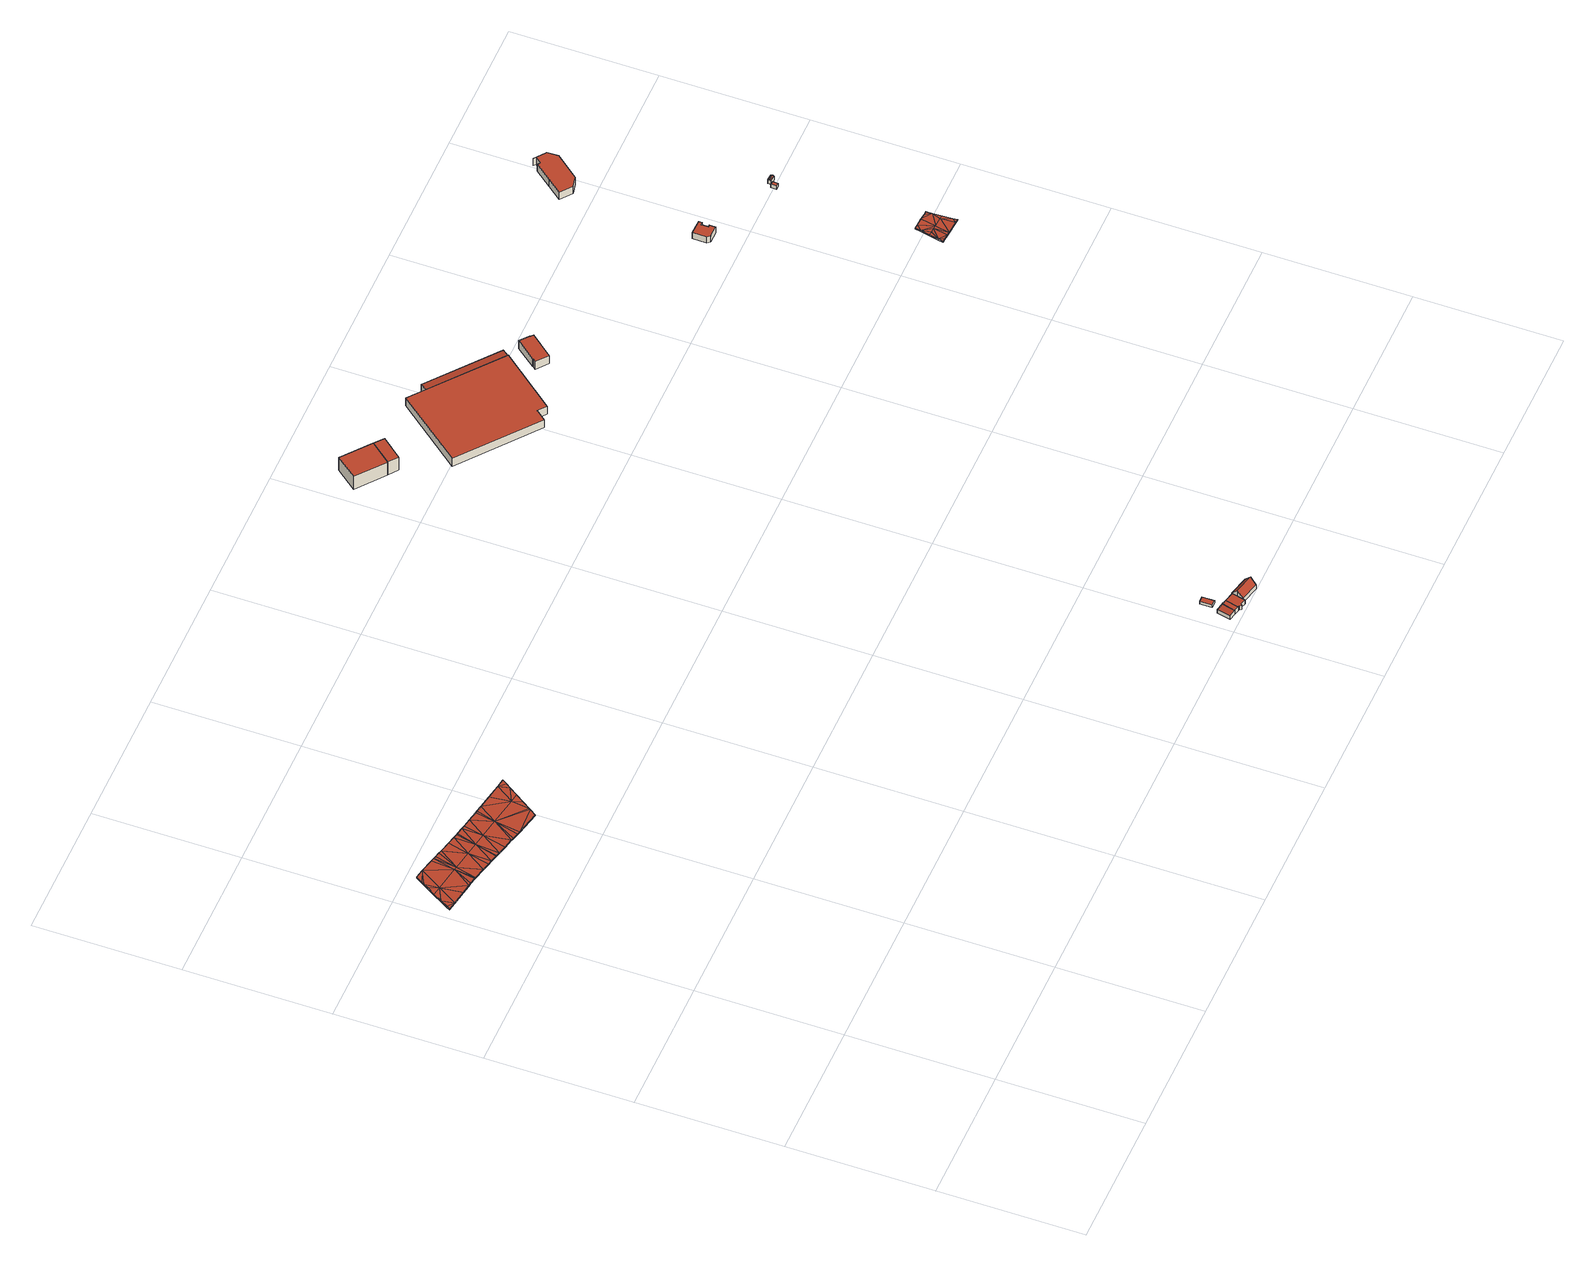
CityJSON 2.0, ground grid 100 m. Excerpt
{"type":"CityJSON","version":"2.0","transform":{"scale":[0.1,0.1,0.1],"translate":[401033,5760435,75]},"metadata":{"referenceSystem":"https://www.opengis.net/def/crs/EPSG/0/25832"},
"CityObjects":{
"building1":{"type":"Building","attributes":{"Geometrietyp2DReferenz":"3000","Gemeindeschluessel":"05515000","function":"53001_1800","roofType":"9999","measuredHeight":1},"geometry":[{"type":"Solid","lod":"2","boundaries":[[[[0,1,2]],[[1,3,2]],[[4,5,0]],[[5,1,0]],[[6,7,4]],[[7,5,4]],[[8,9,6]],[[9,7,6]],[[10,11,8]],[[11,9,8]],[[12,13,10]],[[13,11,10]],[[14,15,12]],[[15,13,12]],[[16,17,14]],[[17,15,14]],[[18,19,16]],[[19,17,16]],[[20,21,18]],[[21,19,18]],[[22,23,20]],[[23,21,20]],[[24,25,22]],[[25,23,22]],[[26,27,24]],[[27,25,24]],[[28,29,26]],[[29,27,26]],[[30,31,28]],[[31,29,28]],[[32,33,30]],[[33,31,30]],[[34,35,32]],[[35,33,32]],[[36,37,34]],[[37,35,34]],[[38,39,36]],[[39,37,36]],[[40,41,38]],[[41,39,38]],[[42,43,40]],[[43,41,40]],[[44,45,42]],[[45,43,42]],[[46,47,44]],[[47,45,44]],[[48,49,46]],[[49,47,46]],[[50,51,48]],[[51,49,48]],[[52,53,50]],[[53,51,50]],[[54,55,52]],[[55,53,52]],[[56,57,54]],[[57,55,54]],[[58,59,60]],[[60,61,56]],[[61,57,56]],[[59,61,60]],[[62,63,58]],[[63,59,58]],[[64,65,62]],[[65,63,62]],[[66,67,64]],[[67,65,64]],[[68,69,66]],[[69,67,66]],[[70,71,68]],[[71,69,68]],[[72,73,70]],[[73,71,70]],[[74,75,72]],[[75,73,72]],[[76,77,74]],[[77,75,74]],[[78,79,76]],[[79,77,76]],[[80,81,78]],[[81,79,78]],[[82,83,80]],[[83,81,80]],[[84,85,82]],[[85,83,82]],[[86,87,84]],[[87,85,84]],[[88,89,86]],[[89,87,86]],[[90,91,88]],[[91,89,88]],[[92,93,90]],[[93,91,90]],[[94,95,92]],[[95,93,92]],[[96,97,94]],[[97,95,94]],[[98,99,96]],[[99,97,96]],[[100,101,98]],[[101,99,98]],[[102,103,100]],[[103,101,100]],[[104,105,106]],[[106,105,102]],[[105,103,102]],[[107,104,106]],[[2,3,107]],[[3,104,107]],[[1,108,3]],[[11,13,9]],[[15,109,13]],[[13,109,7]],[[7,109,5]],[[5,109,108]],[[5,108,1]],[[7,9,13]],[[21,110,19]],[[19,110,109]],[[19,109,17]],[[17,109,15]],[[25,111,23]],[[23,111,110]],[[23,110,21]],[[31,112,29]],[[25,27,111]],[[29,112,111]],[[29,111,27]],[[35,113,33]],[[33,113,112]],[[33,112,31]],[[39,114,37]],[[37,114,113]],[[37,113,35]],[[49,51,47]],[[47,51,53]],[[47,53,115]],[[47,115,45]],[[39,41,114]],[[45,115,43]],[[43,115,114]],[[43,114,41]],[[55,115,53]],[[108,104,3]],[[97,99,95]],[[91,93,109]],[[109,93,95]],[[109,95,108]],[[108,95,99]],[[108,99,101]],[[87,89,110]],[[108,101,104]],[[104,101,105]],[[105,101,103]],[[109,110,89]],[[109,89,91]],[[81,83,111]],[[111,83,85]],[[111,85,110]],[[110,85,87]],[[81,111,79]],[[112,77,79]],[[112,79,111]],[[113,71,73]],[[113,73,75]],[[113,75,112]],[[112,75,77]],[[114,69,113]],[[113,69,71]],[[63,65,59]],[[115,57,61]],[[115,61,65]],[[65,61,59]],[[115,65,114]],[[114,65,67]],[[114,67,69]],[[115,55,57]],[[0,2,116]],[[10,8,12]],[[14,12,117]],[[12,6,117]],[[6,4,117]],[[4,116,117]],[[4,0,116]],[[6,12,8]],[[20,18,118]],[[18,117,118]],[[18,16,117]],[[16,14,117]],[[24,22,119]],[[22,118,119]],[[22,20,118]],[[30,28,120]],[[24,119,26]],[[28,119,120]],[[28,26,119]],[[34,32,121]],[[32,120,121]],[[32,30,120]],[[38,36,122]],[[36,121,122]],[[36,34,121]],[[48,46,50]],[[46,52,50]],[[46,123,52]],[[46,44,123]],[[38,122,40]],[[44,42,123]],[[42,122,123]],[[42,40,122]],[[54,52,123]],[[116,2,107]],[[96,94,98]],[[90,117,92]],[[117,94,92]],[[117,116,94]],[[116,98,94]],[[116,100,98]],[[116,107,100]],[[107,106,100]],[[106,102,100]],[[86,118,88]],[[117,88,118]],[[117,90,88]],[[80,119,82]],[[119,84,82]],[[119,118,84]],[[118,86,84]],[[80,78,119]],[[120,78,76]],[[120,119,78]],[[121,72,70]],[[121,74,72]],[[121,120,74]],[[120,76,74]],[[122,121,68]],[[121,70,68]],[[62,58,64]],[[123,60,56]],[[123,64,60]],[[64,58,60]],[[123,122,64]],[[122,66,64]],[[122,68,66]],[[123,56,54]]]],"semantics":{"surfaces":[{"type":"WallSurface"},{"type":"GroundSurface"},{"type":"RoofSurface"}],"values":[[0,0,0,0,0,0,0,0,0,0,0,0,0,0,0,0,0,0,0,0,0,0,0,0,0,0,0,0,0,0,0,0,0,0,0,0,0,0,0,0,0,0,0,0,0,0,0,0,0,0,0,0,0,0,0,0,0,0,0,0,0,0,0,0,0,0,0,0,0,0,0,0,0,0,0,0,0,0,0,0,0,0,0,0,0,0,0,0,0,0,0,0,0,0,0,0,0,0,0,0,0,0,0,0,0,0,0,0,1,1,1,1,1,1,1,1,1,1,1,1,1,1,1,1,1,1,1,1,1,1,1,1,1,1,1,1,1,1,1,1,1,1,1,1,1,1,1,1,1,1,1,1,1,1,1,1,1,1,1,1,1,1,1,1,1,1,1,1,1,1,1,1,1,1,1,1,2,2,2,2,2,2,2,2,2,2,2,2,2,2,2,2,2,2,2,2,2,2,2,2,2,2,2,2,2,2,2,2,2,2,2,2,2,2,2,2,2,2,2,2,2,2,2,2,2,2,2,2,2,2,2,2,2,2,2,2,2,2,2,2,2,2,2,2]]}}]},
"building2":{"type":"Building","attributes":{"Gemeindeschluessel":"05515000","Geometrietyp2DReferenz":"3000","function":"31001_2460","roofType":"2100","measuredHeight":3.41},"geometry":[{"type":"Solid","lod":"2","boundaries":[[[[124,125,126,127]],[[128,129,125,124]],[[130,131,129,128]],[[127,126,131,130]],[[128,124,127,130]],[[125,129,131,126]]]],"semantics":{"surfaces":[{"type":"WallSurface"},{"type":"RoofSurface"},{"type":"GroundSurface"}],"values":[[0,0,0,0,1,2]]}}]},
"building3":{"type":"Building","attributes":{"Gemeindeschluessel":"05515000","Geometrietyp2DReferenz":"3000","function":"31001_2460","roofType":"1000","measuredHeight":3.62},"geometry":[{"type":"Solid","lod":"2","boundaries":[[[[132,126,133,134]],[[135,131,126,132]],[[136,137,131,135]],[[134,133,137,136]],[[135,132,134,136]],[[126,131,137,133]]]],"semantics":{"surfaces":[{"type":"WallSurface"},{"type":"RoofSurface"},{"type":"GroundSurface"}],"values":[[0,0,0,0,1,2]]}}]},
"building4":{"type":"Building","attributes":{"Gemeindeschluessel":"05515000","Geometrietyp2DReferenz":"3000","function":"31001_1310","roofType":"1000","measuredHeight":2.44},"geometry":[{"type":"Solid","lod":"2","boundaries":[[[[138,139,140,141]],[[142,143,139,138]],[[144,145,143,142]],[[141,140,145,144]],[[142,138,141,144]],[[139,143,145,140]]]],"semantics":{"surfaces":[{"type":"WallSurface"},{"type":"RoofSurface"},{"type":"GroundSurface"}],"values":[[0,0,0,0,1,2]]}}]},
"building5":{"type":"Building","attributes":{"Gemeindeschluessel":"05515000","Geometrietyp2DReferenz":"3000","function":"31001_1000","roofType":"1000","measuredHeight":3.62},"geometry":[{"type":"Solid","lod":"2","boundaries":[[[[136,137,133,134]],[[146,147,137,136]],[[148,149,147,146]],[[150,151,149,148]],[[152,153,151,150]],[[154,155,153,152]],[[156,157,155,154]],[[134,133,157,156]],[[154,152,150,148,146,136,134,156]],[[137,147,149,151,153,155,157,133]]]],"semantics":{"surfaces":[{"type":"WallSurface"},{"type":"RoofSurface"},{"type":"GroundSurface"}],"values":[[0,0,0,0,0,0,0,0,1,2]]}}]},
"building6":{"type":"Building","attributes":{"Gemeindeschluessel":"05515000","Geometrietyp2DReferenz":"3000","function":"31001_1000","roofType":"3100","measuredHeight":8.18},"address":[{"country":"Germany","locality":"Münster","thoroughfareNumber":"481","thoroughfareName":"Horstmarer Landweg"}],"geometry":[{"type":"Solid","lod":"2","boundaries":[[[[158,159,160,161]],[[162,163,159,158]],[[164,165,163,162]],[[166,167,165,164]],[[168,169,167,166]],[[170,171,169,168]],[[161,160,171,170]],[[164,162,158,161,166]],[[170,168,166,161]],[[159,163,165,167,169,171,160]]]],"semantics":{"surfaces":[{"type":"WallSurface"},{"type":"RoofSurface"},{"type":"GroundSurface"}],"values":[[0,0,0,0,0,0,0,1,1,2]]}}]},
"building7":{"type":"Building","attributes":{"Gemeindeschluessel":"05515000","Geometrietyp2DReferenz":"3000","function":"31001_2000","roofType":"1000","measuredHeight":11.77},"geometry":[{"type":"Solid","lod":"2","boundaries":[[[[172,173,174,175]],[[176,177,173,172]],[[178,179,177,176]],[[180,181,179,178]],[[182,183,181,180]],[[175,174,183,182]],[[180,178,176,172,175,182]],[[173,177,179,181,183,174]]]],"semantics":{"surfaces":[{"type":"WallSurface"},{"type":"RoofSurface"},{"type":"GroundSurface"}],"values":[[0,0,0,0,0,0,1,2]]}}]},
"building8":{"type":"Building","attributes":{"Gemeindeschluessel":"05515000","Geometrietyp2DReferenz":"3000","function":"31001_2000","roofType":"1000","measuredHeight":11.79},"address":[{"country":"Germany","locality":"Münster","thoroughfareNumber":"18","thoroughfareName":"Haus Uhlenkotten"}],"geometry":[{"type":"Solid","lod":"2","boundaries":[[[[182,183,174,175]],[[184,185,183,182]],[[186,187,185,184]],[[175,174,187,186]],[[184,182,175,186]],[[183,185,187,174]]]],"semantics":{"surfaces":[{"type":"WallSurface"},{"type":"RoofSurface"},{"type":"GroundSurface"}],"values":[[0,0,0,0,1,2]]}}]},
"building9":{"type":"Building","attributes":{"Gemeindeschluessel":"05515000","Geometrietyp2DReferenz":"3000","function":"31001_2000","roofType":"1000","measuredHeight":7.08},"geometry":[{"type":"Solid","lod":"2","boundaries":[[[[188,189,190,191]],[[192,193,189,188]],[[194,195,193,192]],[[196,197,195,194]],[[198,199,197,196]],[[200,201,199,198]],[[202,203,201,200]],[[191,190,203,202]],[[200,198,196,194,192,188,191,202]],[[189,193,195,197,199,201,203,190]]]],"semantics":{"surfaces":[{"type":"WallSurface"},{"type":"RoofSurface"},{"type":"GroundSurface"}],"values":[[0,0,0,0,0,0,0,0,1,2]]}}]},
"building10":{"type":"Building","attributes":{"Gemeindeschluessel":"05515000","Geometrietyp2DReferenz":"3000","function":"51009_1610","roofType":"2100","measuredHeight":6.44},"geometry":[{"type":"Solid","lod":"2","boundaries":[[[[204,205,206,207]],[[208,209,205,204]],[[210,211,209,208]],[[207,206,211,210]],[[208,204,207,210]],[[205,209,211,206]]]],"semantics":{"surfaces":[{"type":"WallSurface"},{"type":"RoofSurface"},{"type":"GroundSurface"}],"values":[[0,0,0,0,1,2]]}}]},
"building11":{"type":"Building","attributes":{"Gemeindeschluessel":"05515000","Geometrietyp2DReferenz":"3000","function":"31001_2000","roofType":"1000","measuredHeight":6.93},"address":[{"country":"Germany","locality":"Münster","thoroughfareNumber":"36","thoroughfareName":"Haus Uhlenkotten"}],"geometry":[{"type":"Solid","lod":"2","boundaries":[[[[212,213,214,215]],[[216,217,213,212]],[[218,219,217,216]],[[220,221,219,218]],[[222,223,221,220]],[[224,225,223,222]],[[226,227,225,224]],[[215,214,227,226]],[[224,222,220,218,216,212,215,226]],[[213,217,219,221,223,225,227,214]]]],"semantics":{"surfaces":[{"type":"WallSurface"},{"type":"RoofSurface"},{"type":"GroundSurface"}],"values":[[0,0,0,0,0,0,0,0,1,2]]}}]},
"building12":{"type":"Building","attributes":{"Gemeindeschluessel":"05515000","Geometrietyp2DReferenz":"3000","function":"51009_1610","roofType":"1000","measuredHeight":5.58},"geometry":[{"type":"Solid","lod":"2","boundaries":[[[[228,229,230,231]],[[232,233,229,228]],[[234,235,233,232]],[[236,237,235,234]],[[238,239,237,236]],[[240,241,239,238]],[[242,243,241,240]],[[244,245,243,242]],[[246,247,245,244]],[[248,249,247,246]],[[231,230,249,248]],[[246,244,242,240,238,236,234,232,228,231,248]],[[229,233,235,237,239,241,243,245,247,249,230]]]],"semantics":{"surfaces":[{"type":"WallSurface"},{"type":"RoofSurface"},{"type":"GroundSurface"}],"values":[[0,0,0,0,0,0,0,0,0,0,0,1,2]]}}]},
"building13":{"type":"Building","attributes":{"Geometrietyp2DReferenz":"3000","Gemeindeschluessel":"05515000","function":"53001_1800","roofType":"9999","measuredHeight":1},"geometry":[{"type":"Solid","lod":"2","boundaries":[[[[250,251,252]],[[251,253,252]],[[254,255,250]],[[255,251,250]],[[256,257,254]],[[257,255,254]],[[258,259,256]],[[259,257,256]],[[260,261,258]],[[261,259,258]],[[262,263,260]],[[263,261,260]],[[264,265,262]],[[265,263,262]],[[266,267,264]],[[267,265,264]],[[268,269,266]],[[269,267,266]],[[270,271,268]],[[271,269,268]],[[272,273,270]],[[273,271,270]],[[274,275,272]],[[275,273,272]],[[276,277,274]],[[277,275,274]],[[278,279,276]],[[279,277,276]],[[280,281,278]],[[281,279,278]],[[282,283,280]],[[283,281,280]],[[284,285,282]],[[285,283,282]],[[252,253,284]],[[253,285,284]],[[251,286,253]],[[287,286,251]],[[259,288,287]],[[259,287,257]],[[257,287,251]],[[257,251,255]],[[265,267,263]],[[263,267,261]],[[261,267,289]],[[261,289,259]],[[259,289,288]],[[290,289,267]],[[269,290,267]],[[286,285,253]],[[286,287,285]],[[283,285,281]],[[288,275,279]],[[277,279,275]],[[273,275,271]],[[288,271,275]],[[288,279,285]],[[285,279,281]],[[288,285,287]],[[288,289,271]],[[289,290,271]],[[290,269,271]],[[250,252,291]],[[292,250,291]],[[258,292,293]],[[258,256,292]],[[256,250,292]],[[256,254,250]],[[264,262,266]],[[262,260,266]],[[260,294,266]],[[260,258,294]],[[258,293,294]],[[295,266,294]],[[268,266,295]],[[291,252,284]],[[291,284,292]],[[282,280,284]],[[276,274,278]],[[272,270,274]],[[293,274,270]],[[293,278,274]],[[293,284,278]],[[284,280,278]],[[293,292,284]],[[293,270,294]],[[294,270,295]],[[295,270,268]]]],"semantics":{"surfaces":[{"type":"WallSurface"},{"type":"GroundSurface"},{"type":"RoofSurface"}],"values":[[0,0,0,0,0,0,0,0,0,0,0,0,0,0,0,0,0,0,0,0,0,0,0,0,0,0,0,0,0,0,0,0,0,0,0,0,1,1,1,1,1,1,1,1,1,1,1,1,1,1,1,1,1,1,1,1,1,1,1,1,1,1,2,2,2,2,2,2,2,2,2,2,2,2,2,2,2,2,2,2,2,2,2,2,2,2,2,2]]}}]},
"building14":{"type":"Building","attributes":{"Gemeindeschluessel":"05515000","Geometrietyp2DReferenz":"3000","function":"51009_1610","roofType":"1000","measuredHeight":6.29},"geometry":[{"type":"Solid","lod":"2","boundaries":[[[[296,297,298,299]],[[300,301,297,296]],[[302,303,301,300]],[[304,305,303,302]],[[306,307,305,304]],[[308,309,307,306]],[[310,311,309,308]],[[312,313,311,310]],[[314,315,313,312]],[[316,317,315,314]],[[299,298,317,316]],[[314,312,310,308,306,304,302,300,296,299,316]],[[297,301,303,305,307,309,311,313,315,317,298]]]],"semantics":{"surfaces":[{"type":"WallSurface"},{"type":"RoofSurface"},{"type":"GroundSurface"}],"values":[[0,0,0,0,0,0,0,0,0,0,0,1,2]]}}]},
"building15":{"type":"Building","attributes":{"Gemeindeschluessel":"05515000","Geometrietyp2DReferenz":"3000","function":"31001_2500","roofType":"1000","measuredHeight":3.07},"geometry":[{"type":"Solid","lod":"2","boundaries":[[[[318,319,320,321]],[[322,323,319,318]],[[324,325,323,322]],[[321,320,325,324]],[[322,318,321,324]],[[319,323,325,320]]]],"semantics":{"surfaces":[{"type":"WallSurface"},{"type":"RoofSurface"},{"type":"GroundSurface"}],"values":[[0,0,0,0,1,2]]}}]},
"building16":{"type":"Building","attributes":{"Gemeindeschluessel":"05515000","Geometrietyp2DReferenz":"3000","function":"31001_2500","roofType":"3100","measuredHeight":4.2},"address":[{"country":"Germany","locality":"Münster","thoroughfareNumber":"40a","thoroughfareName":"Haus Uhlenkotten"}],"geometry":[{"type":"Solid","lod":"2","boundaries":[[[[326,327,328,329]],[[330,331,327,326]],[[332,333,331,330]],[[329,328,333,332]],[[326,334,330]],[[332,335,329]],[[329,335,334]],[[334,326,329]],[[335,332,330]],[[330,334,335]],[[327,331,333,328]]]],"semantics":{"surfaces":[{"type":"WallSurface"},{"type":"RoofSurface"},{"type":"GroundSurface"}],"values":[[0,0,0,0,0,0,1,1,1,1,2]]}}]}
},
"vertices":[
[1002,3528,93],[1002,3528,83],[1042,3587,93],[1042,3587,83],[965,3473,93],[965,3473,83],[959,3464,93],[959,3464,83],[930,3422,93],[930,3422,83],[869,3433,94],[869,3433,84],[762,3458,94],[762,3458,84],[743,3463,94],[743,3463,84],[697,3474,95],[697,3474,85],[679,3479,95],[679,3479,85],[612,3495,95],[612,3495,85],[553,3510,96],[553,3510,86],[525,3517,96],[525,3517,86],[522,3518,96],[522,3518,86],[470,3531,96],[470,3531,86],[443,3537,96],[443,3537,86],[386,3551,96],[386,3551,86],[307,3570,96],[307,3570,86],[303,3571,96],[303,3571,86],[297,3572,96],[297,3572,86],[253,3580,97],[253,3580,87],[228,3584,97],[228,3584,87],[162,3595,97],[162,3595,87],[64,3612,97],[64,3612,87],[3,3622,97],[3,3622,87],[16,3644,97],[16,3644,87],[47,3695,97],[47,3695,87],[83,3754,97],[83,3754,87],[119,3813,97],[119,3813,87],[151,3865,97],[151,3865,87],[138,3844,97],[138,3844,87],[178,3909,97],[178,3909,87],[239,3898,97],[239,3898,87],[336,3875,97],[336,3875,87],[361,3869,96],[361,3869,86],[379,3864,96],[379,3864,86],[413,3856,96],[413,3856,86],[436,3850,96],[436,3850,86],[514,3831,96],[514,3831,86],[569,3818,96],[569,3818,86],[599,3810,96],[599,3810,86],[606,3809,96],[606,3809,86],[654,3800,95],[654,3800,85],[680,3794,95],[680,3794,85],[739,3783,95],[739,3783,85],[811,3768,94],[811,3768,84],[825,3766,94],[825,3766,84],[871,3758,94],[871,3758,84],[887,3755,94],[887,3755,84],[963,3741,93],[963,3741,83],[1066,3724,93],[1066,3724,83],[1127,3713,93],[1127,3713,83],[1082,3646,83],[1106,3680,83],[1106,3680,93],[1082,3646,93],[981,3598,83],[784,3633,84],[652,3656,85],[565,3671,86],[478,3686,86],[341,3710,86],[323,3713,86],[144,3744,87],[981,3598,93],[784,3633,94],[652,3656,95],[565,3671,96],[478,3686,96],[341,3710,96],[323,3713,96],[144,3744,97],
[4083,58,49],[4083,58,18],[4134,46,18],[4134,46,52],[4106,151,49],[4106,151,18],[4157,138,52],[4157,138,18],
[4134,46,54],[4168,37,18],[4168,37,54],[4157,138,54],[4191,130,54],[4191,130,18],
[4135,198,41],[4135,198,17],[4175,198,17],[4175,198,41],[4135,280,41],[4135,280,17],[4175,281,41],[4175,281,17],
[4259,113,54],[4259,113,18],[4241,35,54],[4241,35,18],[4237,20,54],[4237,20,18],[4200,29,54],[4200,29,18],[4187,21,54],[4187,21,18],[4179,35,54],[4179,35,18],
[4259,113,60],[4259,113,19],[4251,76,19],[4251,76,101],[4260,117,56],[4260,117,19],[4397,83,55],[4397,83,19],[4387,42,101],[4387,42,19],[4377,1,55],[4377,1,19],[4241,35,56],[4241,35,19],
[3285,5333,137],[3285,5333,19],[3286,5333,19],[3286,5333,137],[3098,5485,137],[3098,5485,19],[3213,5627,137],[3213,5627,19],[3401,5475,137],[3401,5475,19],[3401,5474,137],[3401,5474,19],
[3463,5423,137],[3463,5423,19],[3349,5283,137],[3349,5283,19],
[4012,4580,85],[4012,4580,14],[4069,4650,14],[4069,4650,85],[3504,4992,85],[3504,4992,14],[3869,5443,85],[3869,5443,14],[3981,5353,85],[3981,5353,14],[4432,4987,85],[4432,4987,14],[4433,4987,85],[4433,4987,14],[4123,4606,85],[4123,4606,14],
[4019,5400,73],[4019,5400,13],[3981,5353,13],[3981,5353,78],[4470,5034,73],[4470,5034,13],[4432,4987,78],[4432,4987,13],
[4442,4811,85],[4442,4811,15],[4520,4748,15],[4520,4748,85],[4459,4832,85],[4459,4832,15],[4457,4833,85],[4457,4833,15],[4567,4970,85],[4567,4970,15],[4628,4921,85],[4628,4921,15],[4626,4919,85],[4626,4919,15],[4646,4903,85],[4646,4903,15],
[5812,4214,66],[5812,4214,10],[5829,4196,10],[5829,4196,66],[5814,4312,66],[5814,4312,10],[5915,4310,66],[5915,4310,10],[5915,4285,66],[5915,4285,10],[5912,4285,66],[5912,4285,10],[5912,4284,66],[5912,4284,10],[5897,4285,66],[5897,4285,10],[5896,4237,66],[5896,4237,10],[5911,4237,66],[5911,4237,10],[5910,4194,66],[5910,4194,10],
[6557,2881,16],[6557,2881,6],[6553,2946,16],[6553,2946,6],[6559,2846,16],[6559,2846,6],[6532,2848,17],[6532,2848,7],[6438,2855,18],[6438,2855,8],[6414,2857,17],[6414,2857,7],[6381,2860,17],[6381,2860,7],[6355,2862,17],[6355,2862,7],[6362,2895,18],[6362,2895,8],[6375,2959,17],[6375,2959,7],[6389,3024,18],[6389,3024,8],[6397,3064,17],[6397,3064,7],[6426,3062,17],[6426,3062,7],[6452,3060,18],[6452,3060,8],[6478,3058,18],[6478,3058,8],[6521,3054,17],[6521,3054,7],[6547,3052,17],[6547,3052,7],[6549,3012,16],[6549,3012,6],[6527,2948,7],[6526,2948,7],[6458,2953,8],[6432,2955,8],[6401,2957,7],[6527,2948,17],[6526,2948,17],[6458,2953,18],[6432,2955,18],[6401,2957,17],
[6016,5449,79],[6016,5449,16],[6013,5445,16],[6013,5445,79],[6093,5387,79],[6093,5387,16],[6095,5310,79],[6095,5310,16],[5962,5146,79],[5962,5146,16],[5887,5132,79],[5887,5132,16],[5810,5194,79],[5810,5194,16],[5888,5290,79],[5888,5290,16],[5981,5406,79],[5981,5406,16],[5996,5394,79],[5996,5394,16],[6027,5433,79],[6027,5433,16],
[6388,3980,39],[6388,3980,8],[6413,3979,8],[6413,3979,39],[6390,4018,39],[6390,4018,8],[6415,4017,39],[6415,4017,8],
[6411,4023,43],[6411,4023,10],[6453,4020,10],[6453,4020,43],[6413,4049,43],[6413,4049,10],[6455,4045,43],[6455,4045,10],[6412,4036,52],[6454,4033,52]
]}
